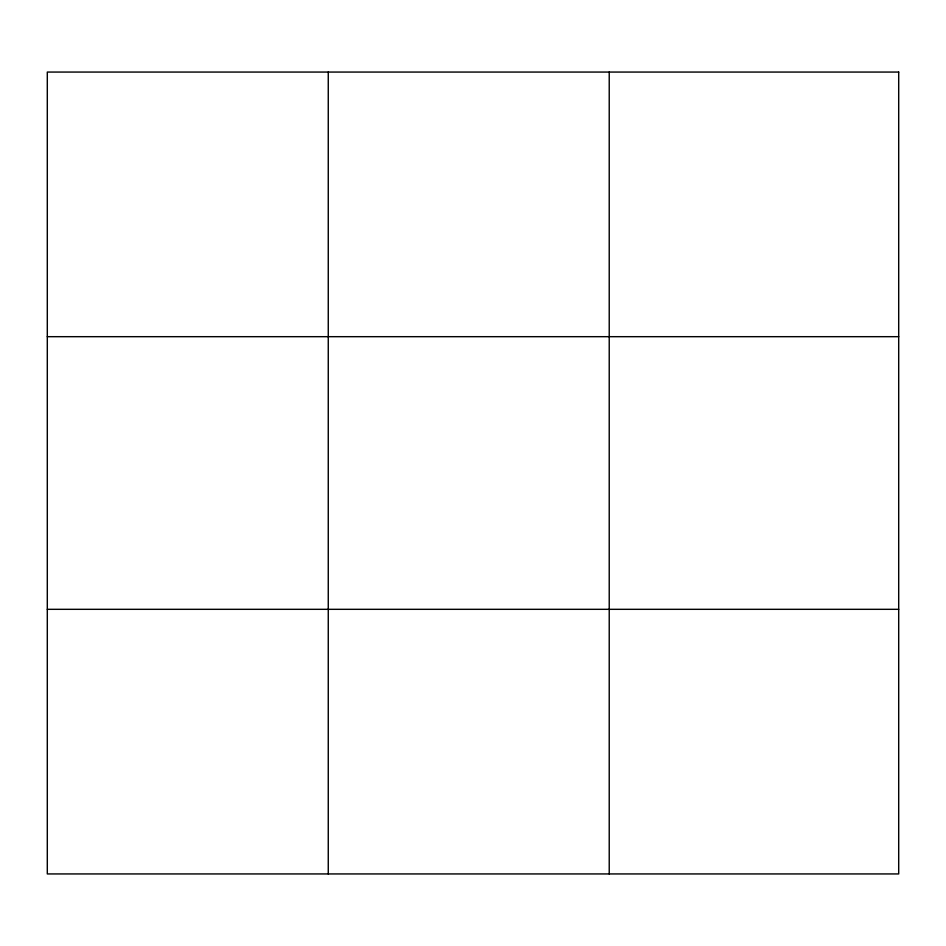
<?xml version="1.0" encoding="UTF-8"?>
<svg xmlns="http://www.w3.org/2000/svg" width="946" height="946" viewBox="0 0 946 946"><rect width="100%" height="100%" fill="white"/><g stroke="black" fill="none" stroke-linecap="round" stroke-linejoin="round"><path stroke-width="1.42" d="M328.262 72.062L328.262 873.938M609.224 72.062L609.224 873.938M47.3 336.681L898.7 336.681M47.3 609.319L898.7 609.319M898.7 72.062L898.7 873.938L47.3 873.938L47.3 72.062L898.7 72.062"/></g></svg>
